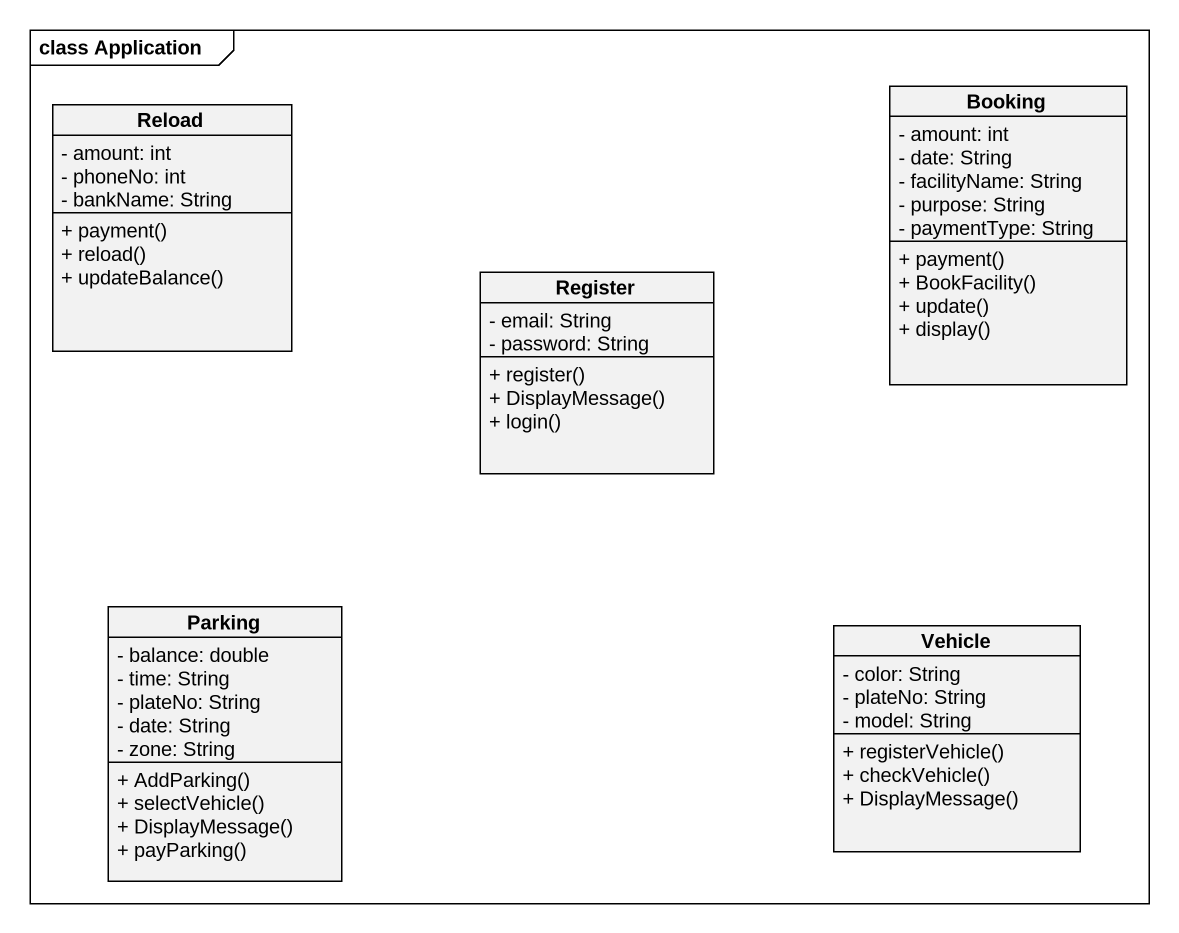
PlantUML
@startuml
mainframe class Application
hide circle
hide empty members
skinparam classAttributeIconSize 0
class Booking {
  - amount: int
  - date: String
  - facilityName: String
  - purpose: String
  - paymentType: String
  + payment()
  + BookFacility()
  + update()
  + display()
}
class Reload {
  - amount: int
  - phoneNo: int
  - bankName: String
  + payment()
  + reload()
  + updateBalance()
}
class Register {
  - email: String
  - password: String
  + register()
  + DisplayMessage()
  + login()
}
class Parking {
  - balance: double
  - time: String
  - plateNo: String
  - date: String
  - zone: String
  + AddParking()
  + selectVehicle()
  + DisplayMessage()
  + payParking()
}
class Vehicle {
  - color: String
  - plateNo: String
  - model: String
  + registerVehicle()
  + checkVehicle()
  + DisplayMessage()
}
@enduml
